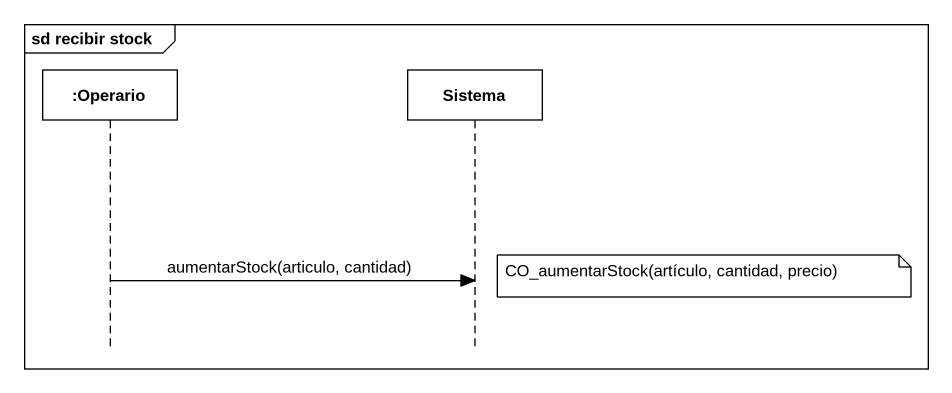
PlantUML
@startuml
mainframe sd recibir stock
hide footbox
participant ":Operario" as Operario
participant Sistema

note right of Sistema : CO_aumentarStock(artículo, cantidad, precio)
Operario -> Sistema : aumentarStock(articulo, cantidad)
@enduml
